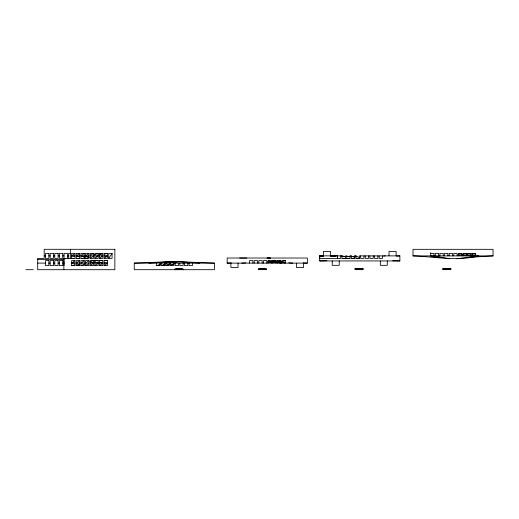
<?xml version="1.0" encoding="UTF-8"?>
<svg xmlns="http://www.w3.org/2000/svg" width="519" height="519" viewBox="0 0 519 519"><rect width="100%" height="100%" fill="white"/><g stroke="black" fill="none" stroke-linecap="round" stroke-linejoin="round"><path stroke-width="0.78" d="M319.691 258.391L319.594 255.848L340.775 255.886L340.775 258.391L319.691 258.391L319.743 255.848M359.064 268.751C359.018 269.575 361.406 268.096 363.118 268.751L363.118 269.257L355.1 269.257L355.1 268.751C362.768 269.017 350.293 269.102 356.877 268.751M446.574 269.478L446.6 268.758M263.457 268.751L263.457 269.257L262.458 268.751L263.457 268.894L262.361 269.043L262.99 269.257L262.99 268.751M263.918 268.751L263.918 269.257L262.62 268.751L263.918 268.894L262.523 269.043L263.788 269.257L263.788 268.751M263.328 268.894L262.458 268.751L264.255 269.257L264.255 268.751M108.731 258.391L112.072 253.382L108.731 253.382L108.731 258.391L112.072 258.391L112.072 253.382M449.13 269.413L449.13 268.758L448.701 269.549L442.863 269.413L442.863 268.758L450.868 268.758L450.868 269.413L445.055 269.549L444.634 268.758M169.713 262.082L171.251 261.667L134.252 263.114L134.252 269.698L214.438 269.698L214.438 263.114L177.965 261.667L176.726 262.4L175.779 261.667L169.246 263.114L169.246 265.618L165.911 265.618L165.911 263.114L174.462 261.667L175.117 262.4M179.003 268.965L177.615 269.29L178.906 268.894L177.952 269.037M357.338 268.751L358.96 269.043L355.1 269.004M357.805 268.751L359.122 269.043L357.675 268.751M358.266 268.751L359.284 269.043L358.136 268.751M74.71 256.38L71.654 255.886L74.989 253.382L74.989 258.391L71.654 258.391L71.654 253.382L74.989 253.382M79.316 256.503L76.287 255.886L79.628 253.382L79.628 258.391L76.287 258.391L76.287 253.382L79.628 253.382M84.649 256.918L80.925 255.886L84.26 253.382L84.26 258.391L80.925 258.391L80.925 253.382L84.26 253.382M74.989 263.114L71.654 263.114L74.989 260.609L74.989 265.618L71.654 265.618L71.654 260.609L74.989 260.609M89.164 257.443L85.557 255.886L88.898 253.382L88.898 258.391L85.557 258.391L85.557 253.382L88.898 253.382M79.628 263.114L76.287 263.114L79.628 260.609L79.628 265.618L76.287 265.618L76.287 260.609L79.628 260.609M84.26 263.114L80.925 263.114L84.26 260.609L84.26 265.618L80.925 265.618L80.925 260.609L84.26 260.609M90.196 258.391L93.53 258.391L93.53 253.382L90.196 253.382L90.196 258.391L93.53 255.886L90.196 255.886M88.898 260.609L85.557 260.609L85.557 265.618L88.898 265.618L88.898 260.609L85.557 263.114L88.898 263.114M94.828 258.391L98.162 258.391L98.162 253.382L94.828 253.382L94.828 258.391L98.162 255.886L94.828 255.886M99.46 258.391L102.801 258.391L102.801 253.382L99.46 253.382L99.46 258.391L102.801 255.886L99.46 255.886M90.196 265.618L93.53 265.618L93.53 260.609L90.196 260.609L90.196 265.618L93.53 263.114L89.917 261.563M104.098 258.391L107.433 258.391L107.433 253.382L104.098 253.382L104.098 258.391L107.433 255.886L104.098 255.886M94.828 265.618L98.162 265.618L98.162 260.609L94.828 260.609L94.828 265.618L98.162 263.114L94.432 262.082M99.46 265.618L102.801 265.618L102.801 260.609L99.46 260.609L99.46 265.618L102.801 263.114L99.012 262.342M104.098 265.618L107.433 265.618L107.433 260.609L104.098 260.609L104.098 265.618L107.433 263.114L104.377 262.62M449.409 268.758L448.701 269.257L450.868 268.758M90.319 255.342L93.53 253.382M85.557 265.618L88.768 263.652M173.975 263.827L170.543 265.618L170.543 263.114L176.071 261.667L170.543 265.618L173.878 265.618L173.878 263.114L177.381 261.667M168.759 264.301L165.911 265.618L169.454 264.379M448.669 268.758L447.592 269.238L448.669 268.758L448.669 269.413M447.638 269.238L448.799 268.758L448.799 269.413M172.697 262.277L174.462 261.667M178.413 269.037L179.094 268.894L178.542 269.29C179.081 268.66 180.229 269.095 182.935 269.037L182.935 269.698M94.439 254.855L98.162 253.382M80.925 265.618L84.655 264.145M447.832 269.238L449.13 268.758M164.893 264.385L161.273 265.618L161.273 263.114L172.859 261.667L169.239 262.899M170.342 262.367L172.859 261.667M458.063 254.524L461.767 253.395L461.767 255.899M99.012 254.485L102.801 253.382M76.287 265.618L79.316 264.735M76.494 265.203L79.498 264.372M99.59 254.621L102.593 253.797M160.481 264.58L156.641 265.618L156.641 263.114L171.251 261.667M165.1 264.612L161.273 265.618L164.614 265.618L164.614 263.114L174.17 261.667M460.295 255.549L461.767 255.173L458.426 255.173M462.461 254.329L466.399 253.395L466.399 255.899M71.654 265.618L74.71 264.911M104.377 254.083L107.433 253.382M160.455 264.813L156.641 265.618L159.975 265.618L159.975 263.114L172.568 261.667M96.67 256.191L98.162 255.886M80.925 263.114L82.417 262.809M464.057 255.646L466.399 255.173L463.065 255.173M448.701 269.549L449.409 269.413L447.242 269.549M467.126 254.148L471.038 253.395L471.038 255.899M448.799 269.342L447.119 269.627L449.13 269.342M468.702 255.562L471.038 255.173L467.697 255.173M448.669 269.342L446.956 269.621L448.669 269.342L447.573 269.432L448.669 269.16L448.332 269.16M471.777 254.031L475.67 253.395L475.67 255.899M76.287 263.114L77.805 262.886M101.283 256.114L102.801 255.886M472.575 255.608L475.67 255.173L472.335 255.173M383.677 256.094L385.273 255.886M458.575 255.595L461.767 255.173M359.193 269.004L361.659 268.751M456.798 258.747L478.453 255.899C456.863 261.589 434.812 256.665 413.001 255.899L413.001 249.321L493.05 249.321L493.05 255.899L467.444 257.443M105.143 256.159L107.433 255.886M71.654 263.114L73.951 262.841M177.485 269.037L178.744 268.894L177.154 269.29L178.679 268.965L177.615 269.037M462.461 255.575L466.399 255.173M467.126 255.504L471.038 255.173M172.821 262.575L164.614 263.114M396.659 256.139L399.87 255.886L399.87 260.94L319.691 260.94L319.594 255.848L323.473 255.854L319.594 255.848M359.498 269.043L363.118 268.751M471.777 255.445L475.67 255.173M148.849 263.114L170.667 261.667M241.763 263.114L245.805 262.848M176.376 269.037L178.555 268.894L174.916 269.037L174.916 269.698M259.896 269.257L266.455 269.257L266.455 268.751L258.436 268.751L258.436 269.257L266.455 269.257M437.206 257.171L434.896 257.281L430.692 255.899L430.692 252.74M227.166 263.114L307.345 263.114L307.345 258.021L227.166 258.021L227.166 263.114L231.208 262.951M258.436 269.257L262.082 269.114M319.691 260.94L326.866 260.798M355.1 269.257L358.772 269.186L358.603 268.751M70.681 253.382L68.683 253.382L68.683 258.391M430.692 253.395L433.955 253.395L433.955 255.899L434.896 257.281L439.632 257.456M461.767 253.395L458.426 253.395L458.426 255.899M466.399 253.395L463.065 253.395L463.065 255.899M471.038 253.395L467.697 253.395L467.697 255.899M475.67 253.395L472.335 253.395L472.335 255.899M44.206 255.886L45.503 255.886M48.844 255.886L50.142 255.886M53.476 255.886L54.774 255.886M58.115 255.886L59.413 255.886M62.747 255.886L64.045 255.886M67.379 255.886L68.683 255.886M71.654 255.886L74.989 255.886M76.287 255.886L79.628 255.886M80.925 255.886L84.26 255.886M85.557 255.886L88.898 255.886M323.532 255.88L319.691 255.88L322.883 256.133M337.441 255.886L337.441 258.391L337.434 255.848L330.46 255.867L335.864 256.088M345.991 256.639L340.775 255.886L344.681 256.6M350.416 256.782L345.414 255.886L345.414 258.391L342.073 258.391L342.073 255.886M346.711 255.886L346.711 258.391L350.046 258.391L350.046 255.886L355.022 257.08M351.344 255.886L351.344 258.391L354.685 258.391L354.685 255.886L355.982 255.886L359.609 257.677M399.87 255.886L359.317 255.886L359.317 258.391L355.982 258.391L355.982 255.886M413.001 255.899L493.05 255.899M239.648 258.034L246.797 258.034M63.863 269.698L63.863 258.391L70.681 258.391M37.718 259.481L64.427 259.481M276.063 263.114L276.063 260.609L272.722 260.609L272.722 263.114M279.112 262.841L280.695 263.114L280.695 260.609L277.36 260.609L277.36 263.114M283.763 262.899L285.333 263.114L285.333 260.609L281.992 260.609L281.992 263.114L280.448 262.841M268.089 262.387L271.424 262.387L268.453 260.201M271.924 260.369L276.063 262.387L270.367 261.842M273.474 261.784L280.695 262.387L276.945 261.018M281.577 261.291L285.333 262.387L277.36 261.842M37.718 263.114L45.503 263.114M48.844 263.114L50.142 263.114M53.476 263.114L54.774 263.114M58.115 263.114L59.413 263.114M62.747 263.114L64.045 263.114M90.196 263.114L93.53 263.114M94.828 263.114L98.162 263.114M99.46 263.114L102.801 263.114M104.098 263.114L107.433 263.114M134.252 263.114L156.641 263.114M159.975 263.114L161.273 263.114M169.246 263.114L170.543 263.114M173.878 263.114L214.438 263.114M355.483 268.31L356.177 268.31M362.035 268.317L362.742 268.317M262.861 268.894L262.27 268.751L262.53 269.257L262.53 268.751M174.916 269.037L177.154 269.037M178.88 269.037L182.935 269.037M262.069 269.011L262.4 269.257M358.733 268.751L359.531 269.004M444.634 269.16L444.958 269.16M447.404 269.16L447.741 269.16M447.871 269.16L448.202 269.16M442.863 269.413L450.868 269.413M25.95 269.698L33.248 269.698M258.812 269.698L259.526 269.698M265.371 269.698L266.078 269.698M356.358 269.698L357.059 269.698M361.166 269.698L361.86 269.698M330.421 255.873L334.288 255.88M444.634 269.413L444.958 268.758L445.996 269.238L442.863 268.758L444.978 268.861M392.636 260.791L399.87 260.94M363.118 269.257L359.498 269.186L359.531 268.751M345.991 258.481L342.073 258.391L345.959 258.663M358.83 269.043L357.338 269.004L358.96 269.043M349.871 258.481L346.711 258.391L349.838 258.663M358.992 269.043L357.805 269.004L359.122 269.043M303.297 262.951L307.345 263.114M354.555 258.52L351.344 258.391L354.509 258.754M359.148 269.043L358.266 269.004L359.284 269.043M71.654 258.391L74.872 258.546M104.215 260.447L107.433 260.609M359.609 258.611L355.982 258.391L358.136 258.754M358.733 269.004L359.31 269.043M76.287 258.391L79.524 258.598M99.564 260.402L102.801 260.609M288.843 262.854L292.748 263.114M177.965 261.667L199.834 263.114M264.995 269.257L262.14 268.751L262.861 269.186L262.809 268.751L262.861 269.257L262.14 268.751M181.475 269.037L179.289 269.173M430.692 255.899L434.156 256.191M94.432 260.291L98.162 260.609M80.925 258.391L84.649 258.715M279.053 261.81L285.333 262.387M359.064 269.004L359.44 269.043M275.952 261.842L280.695 262.387M268.693 258.021L270.295 258.215M262.75 268.751L264.255 269.186L262.62 268.751L263.788 268.894M356.559 268.751L358.772 269.043M91.363 260.317L93.53 260.609M85.557 258.391L87.724 258.683M267.382 258.021L268.913 258.241M272.358 261.829L276.063 262.387M267.09 258.021L268.583 258.261M283.75 260.337L285.333 260.609M433.955 255.899L449.499 258.747M446.515 269.698L444.958 269.413L445.425 269.413M77.24 256.321L78.745 256.613M100.342 262.387L101.847 262.679M279.196 260.285L280.695 260.609M262.588 268.751L263.788 269.011L262.361 269.043L263.328 269.257L263.328 268.751M63.863 258.391L65.439 258.728M267.759 261.582L271.424 262.387M347.685 256.392L349.196 256.73M81.84 256.457L84.052 257.028M95.035 261.972L97.248 262.543M274.564 260.181L276.063 260.609M262.432 268.751L263.328 269.011L262.296 268.751M350.046 255.886L354.587 257.203M85.687 256.438L87.821 257.268M91.26 261.732L93.401 262.562M354.685 255.886L356.722 256.743M275.933 261.764L277.36 262.387M444.634 268.861L445.055 269.257M444.978 268.952L445.055 269.549M457.129 255.899L457.129 253.395L453.794 253.395L453.794 255.899M452.497 255.899L452.497 253.395L449.156 253.395L449.156 255.899M448.332 268.758L448.332 269.413M448.202 268.758L448.202 269.413M447.858 255.899L447.858 253.395L444.524 253.395L444.524 255.899M447.871 268.758L447.871 269.413M447.741 268.758L447.741 269.413M447.404 268.758L447.404 269.413M447.274 269.413L446.943 269.413M446.814 269.413L446.483 269.413M446.353 269.413L446.016 269.413M445.886 269.413L445.555 269.413M443.226 255.899L443.226 253.395L439.885 253.395L439.885 255.899M438.587 255.899L438.587 253.395L435.253 253.395L435.253 255.899M396.127 255.886L396.127 251.507L389.016 251.507L389.016 255.886M387.291 260.94L387.291 265.319L380.336 265.319L380.336 260.94M382.497 255.886L382.497 258.391L379.155 258.391L379.155 255.886M377.858 255.886L377.858 258.391L374.523 258.391L374.523 255.886M373.226 255.886L373.226 258.391L369.885 258.391L369.885 255.886M368.587 255.886L368.587 258.391L365.253 258.391L365.253 255.886M363.955 255.886L363.955 258.391L360.614 258.391L360.614 255.886M361.38 268.751L361.049 268.751M360.919 268.751L360.582 268.751M360.452 268.751L360.121 268.751M359.991 268.751L359.661 268.751M339.244 260.94L339.244 265.319L332.251 265.319L332.251 260.94M330.545 255.848L330.545 251.468L323.389 251.468L323.389 255.848M303.596 263.114L303.596 267.493L296.498 267.493L296.498 263.114M271.424 263.114L271.424 260.609L268.089 260.609L268.089 263.114M266.792 263.114L266.792 260.609L263.451 260.609L263.451 263.114M262.153 263.114L262.153 260.609L258.819 260.609L258.819 263.114M262.082 268.751L262.069 269.257M261.939 269.257L261.602 269.257M261.472 269.257L261.141 269.257M261.012 269.257L260.674 269.257M257.521 263.114L257.521 260.609L254.187 260.609L254.187 263.114M252.889 263.114L252.889 260.609L249.548 260.609L249.548 263.114M238.039 263.114L238.039 267.493L230.884 267.493L230.884 263.114M192.419 263.114L192.419 265.618L189.085 265.618L189.085 263.114M187.787 263.114L187.787 265.618L184.446 265.618L184.446 263.114M183.149 263.114L183.149 265.618L179.814 265.618L179.814 263.114M180.735 269.037L180.398 269.037M180.268 269.037L179.937 269.037M179.808 269.037L179.47 269.037M179.34 269.037L179.01 269.037M178.517 263.114L178.517 265.618L175.175 265.618L175.175 263.114M70.357 249.302L70.357 258.391M67.379 258.391L67.379 253.382L64.045 253.382L64.045 258.391M64.045 260.609L64.045 265.618M447.404 269.342L446.632 269.608L447.741 269.342L447.404 269.342M447.871 269.342L446.794 269.614L448.202 269.342L447.871 269.342M114.855 249.302L44.206 249.302L44.206 258.391L37.718 258.391L37.718 269.698L114.855 269.698L114.855 249.302M48.844 253.382L45.503 253.382L45.503 258.391L48.844 258.391L48.844 253.382M53.476 253.382L50.142 253.382L50.142 258.391L53.476 258.391L53.476 253.382M58.115 253.382L54.774 253.382L54.774 258.391L58.115 258.391L58.115 253.382M62.747 253.382L59.413 253.382L59.413 258.391L62.747 258.391L62.747 253.382M48.844 260.609L45.503 260.609L45.503 265.618L48.844 265.618L48.844 260.609M53.476 260.609L50.142 260.609L50.142 265.618L53.476 265.618L53.476 260.609M58.115 260.609L54.774 260.609L54.774 265.618L58.115 265.618L58.115 260.609M62.747 260.609L59.413 260.609L59.413 265.618L62.747 265.618L62.747 260.609M270.516 258.19L268.985 258.021L270.548 258.215"/></g></svg>
